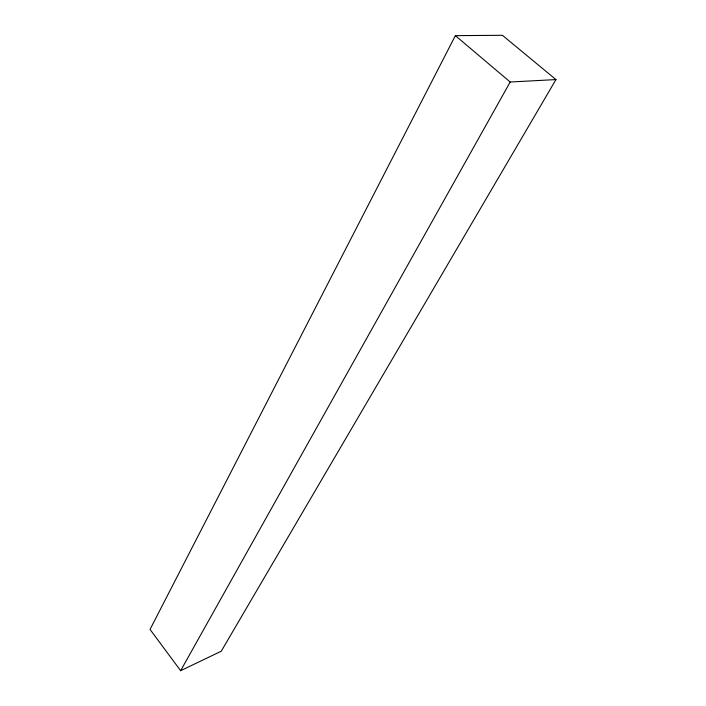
<?xml version="1.0" encoding="UTF-8"?>
<svg xmlns="http://www.w3.org/2000/svg" width="706" height="706" viewBox="0 0 706 706"><rect width="100%" height="100%" fill="white"/><g stroke="black" fill="none" stroke-linecap="round" stroke-linejoin="round"><path stroke-width="1.06" d="M455.379 35.635L150.043 629.425L180.639 670.7L221.252 651.214L555.957 79.575L502.407 35.3L455.379 35.635L510.182 82.02L555.957 79.575M180.639 670.7L510.182 82.02"/></g></svg>
